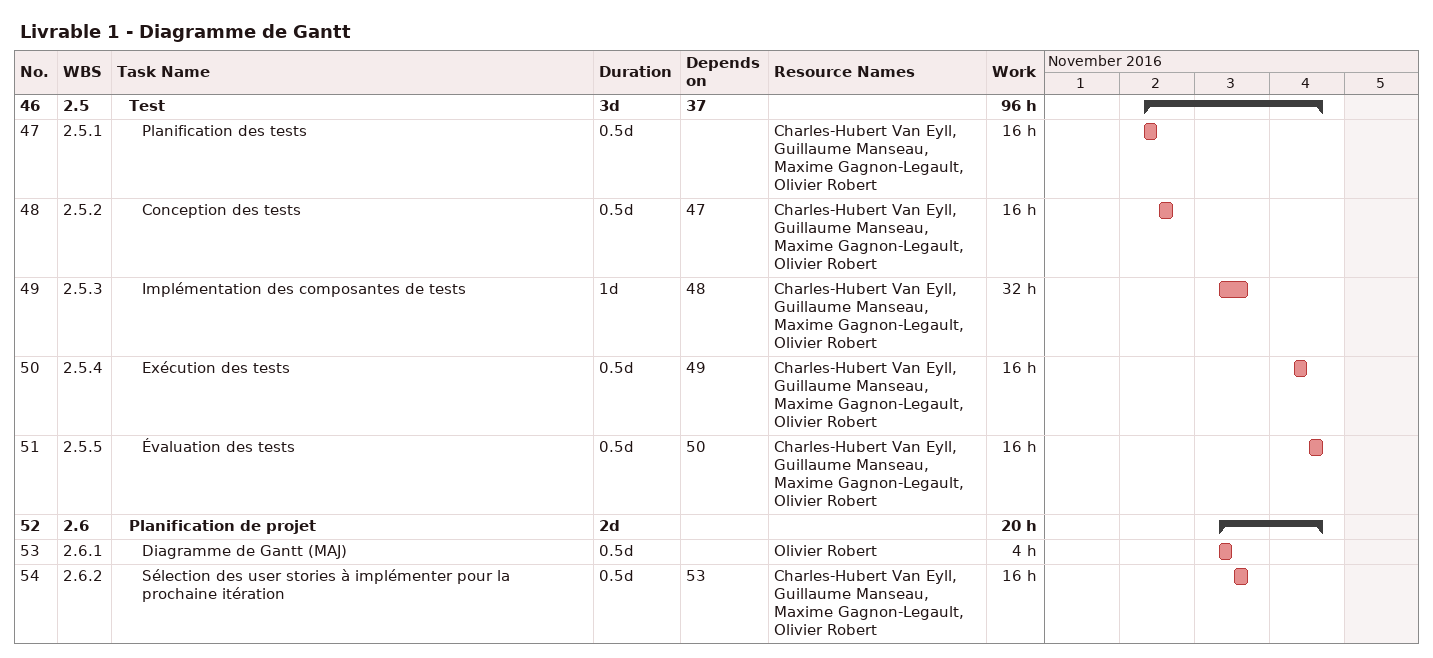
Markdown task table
Livrable 1 - Diagramme de Gantt

| ID | WBS | Task | Duration | Start | Finish | Predecessors | Resources | Work (h) |
|---|---|---|---|---|---|---|---|---|
| 46 | 2.5 | **Test** | 3d | 2016-11-02 | 2016-11-04 | 37 |  | 96 |
| 47 | 2.5.1 | Planification des tests | 0.5d | 2016-11-02 | 2016-11-02 |  | Charles-Hubert Van Eyll, Guillaume Manseau, Maxime Gagnon-Legault, Olivier Robert | 16 |
| 48 | 2.5.2 | Conception des tests | 0.5d | 2016-11-02 | 2016-11-02 | 47 | Charles-Hubert Van Eyll, Guillaume Manseau, Maxime Gagnon-Legault, Olivier Robert | 16 |
| 49 | 2.5.3 | Implémentation des composantes de tests | 1d | 2016-11-03 | 2016-11-03 | 48 | Charles-Hubert Van Eyll, Guillaume Manseau, Maxime Gagnon-Legault, Olivier Robert | 32 |
| 50 | 2.5.4 | Exécution des tests | 0.5d | 2016-11-04 | 2016-11-04 | 49 | Charles-Hubert Van Eyll, Guillaume Manseau, Maxime Gagnon-Legault, Olivier Robert | 16 |
| 51 | 2.5.5 | Évaluation des tests | 0.5d | 2016-11-04 | 2016-11-04 | 50 | Charles-Hubert Van Eyll, Guillaume Manseau, Maxime Gagnon-Legault, Olivier Robert | 16 |
| 52 | 2.6 | **Planification de projet** | 2d | 2016-11-03 | 2016-11-04 |  |  | 20 |
| 53 | 2.6.1 | Diagramme de Gantt (MAJ) | 0.5d | 2016-11-03 | 2016-11-03 |  | Olivier Robert | 4 |
| 54 | 2.6.2 | Sélection des user stories à implémenter pour la prochaine itération | 0.5d | 2016-11-03 | 2016-11-03 | 53 | Charles-Hubert Van Eyll, Guillaume Manseau, Maxime Gagnon-Legault, Olivier Robert | 16 |
